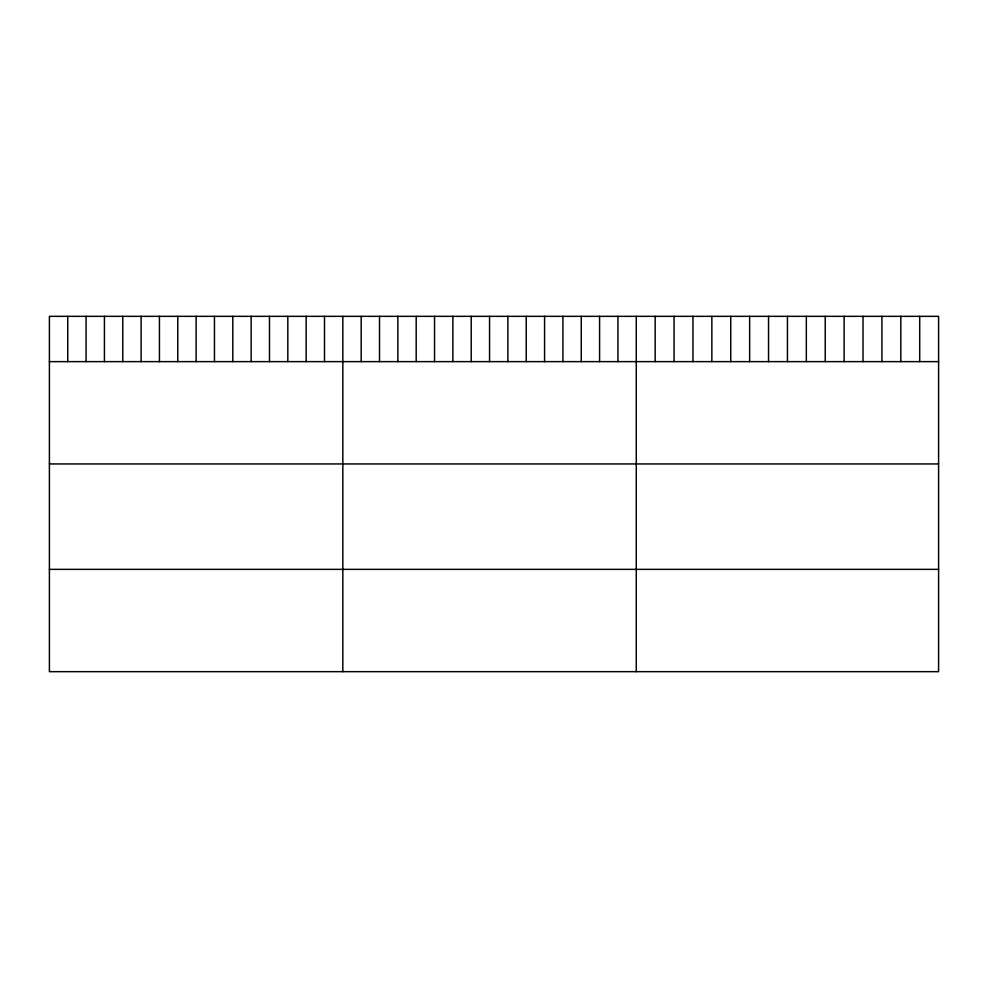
<?xml version="1.0" encoding="UTF-8"?>
<svg xmlns="http://www.w3.org/2000/svg" width="988" height="988" viewBox="0 0 988 988"><rect width="100%" height="100%" fill="white"/><g stroke="black" fill="none" stroke-linecap="round" stroke-linejoin="round"><path stroke-width="1.48" d="M938.6 361.633L938.6 671.667L49.4 671.667L49.4 316.333L938.6 316.333L938.6 361.633L49.4 361.633M49.4 463.94L938.6 463.94M49.4 569.36L938.6 569.36M919.705 316.333L919.705 361.633M900.809 316.333L900.809 361.633M881.914 316.333L881.914 361.633M863.018 316.333L863.018 361.633M844.123 316.333L844.123 361.633M825.227 316.333L825.227 361.633M806.332 316.333L806.332 361.633M787.436 316.333L787.436 361.633M768.54 316.333L768.54 361.633M749.645 316.333L749.645 361.633M730.75 316.333L730.75 361.633M711.854 316.333L711.854 361.633M692.959 316.333L692.959 361.633M674.063 316.333L674.063 361.633M655.168 316.333L655.168 361.633M636.272 316.333L636.272 671.667M617.932 316.333L617.932 361.633M599.593 316.333L599.593 361.633M581.253 316.333L581.253 361.633M562.913 316.333L562.913 361.633M544.573 316.333L544.573 361.633M526.234 316.333L526.234 361.633M507.894 316.333L507.894 361.633M489.554 316.333L489.554 361.633M471.214 316.333L471.214 361.633M452.875 316.333L452.875 361.633M434.535 316.333L434.535 361.633M416.195 316.333L416.195 361.633M397.855 316.333L397.855 361.633M379.516 316.333L379.516 361.633M361.176 316.333L361.176 361.633M342.836 316.333L342.836 671.667M324.496 316.333L324.496 361.633M306.157 316.333L306.157 361.633M287.817 316.333L287.817 361.633M269.477 316.333L269.477 361.633M251.137 316.333L251.137 361.633M232.798 316.333L232.798 361.633M214.458 316.333L214.458 361.633M196.118 316.333L196.118 361.633M177.778 316.333L177.778 361.633M159.439 316.333L159.439 361.633M141.099 316.333L141.099 361.633M122.759 316.333L122.759 361.633M104.419 316.333L104.419 361.633M86.08 316.333L86.08 361.633M67.74 316.333L67.74 361.633"/></g></svg>
